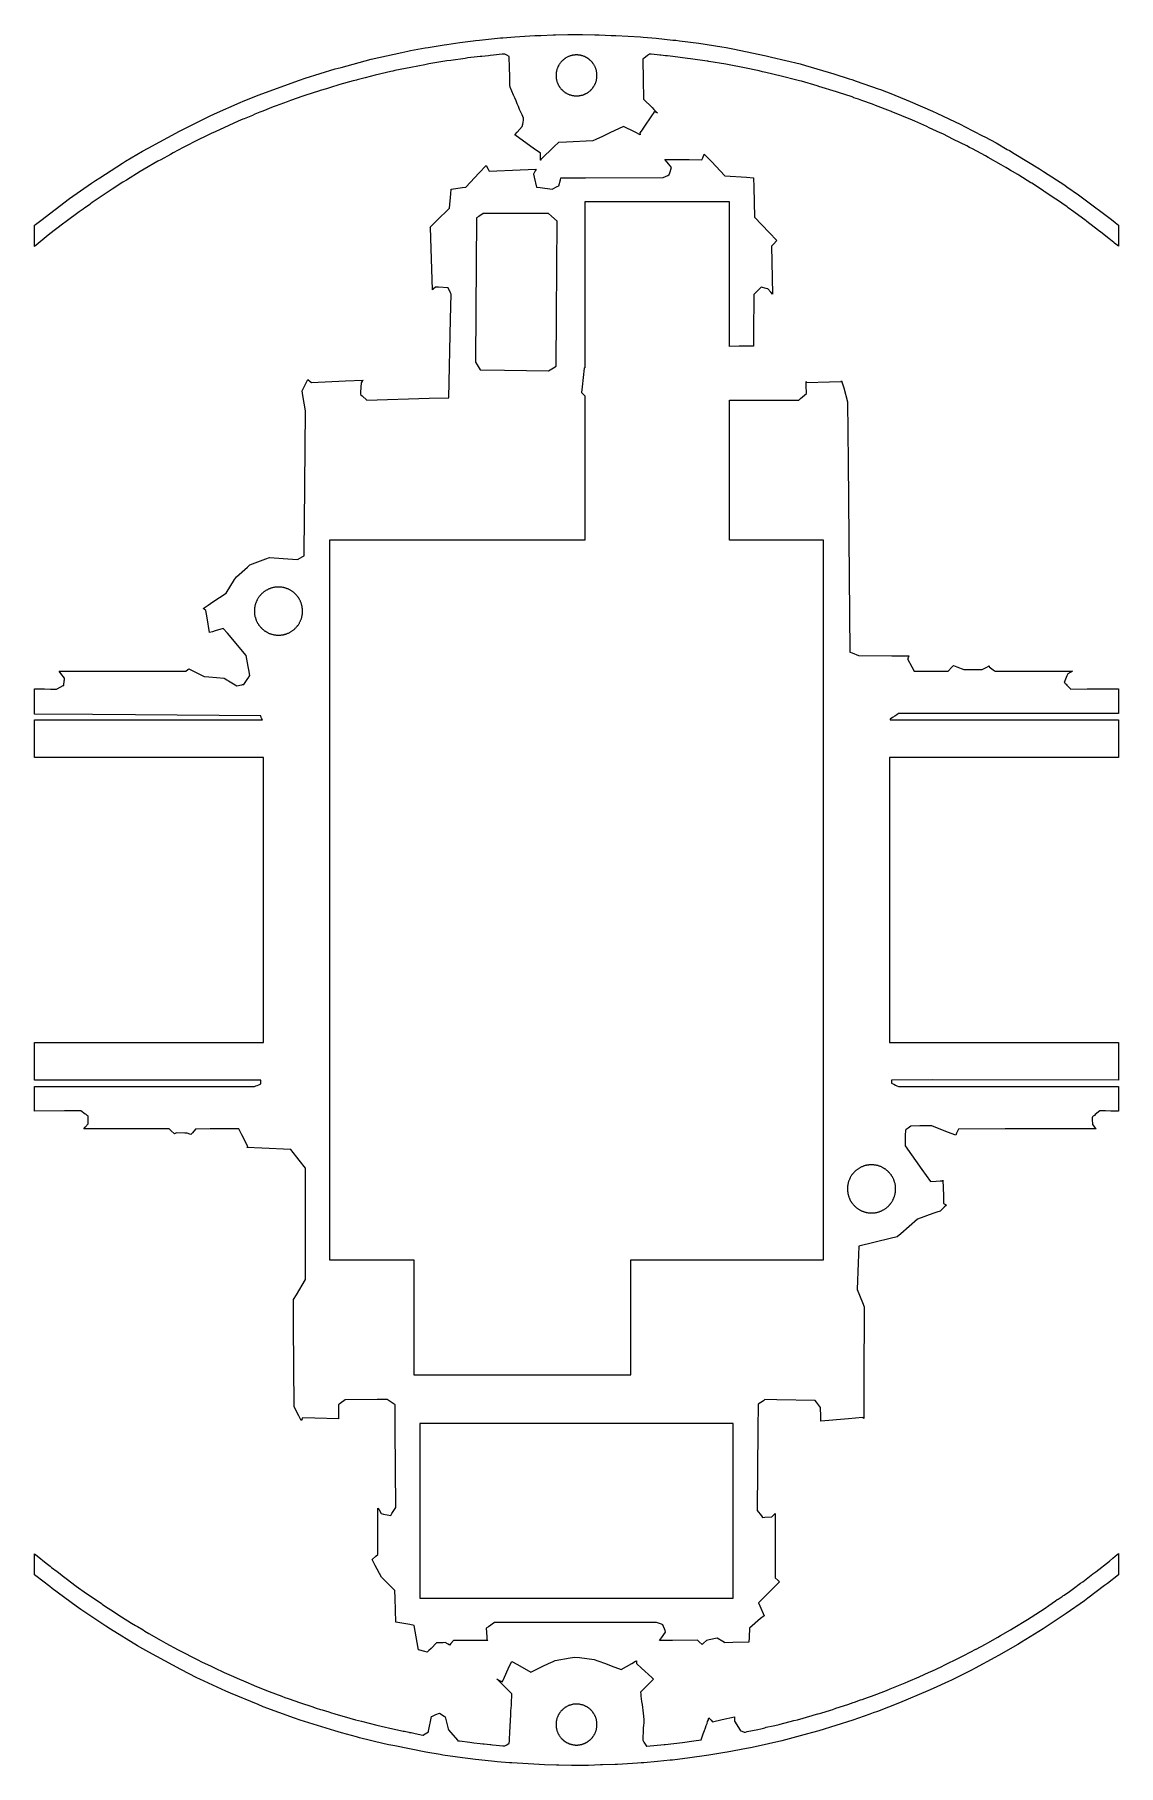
# Model space of a CAD drawing. Header units: millimetres. Extents: x -45 to 45, y -72 to 72.
import ezdxf

# ---------------------------------------------------------------- set-up
doc = ezdxf.new("R2010")
doc.units = ezdxf.units.MM
doc.layers.add('lower', color=7, linetype='Continuous')

msp = doc.modelspace()

# ---------------------------------------------------------------- linework, layer by layer
at = {"layer": 'lower'}
for points in [[(-44.94, 56.12), (-44.49, 56.46), (-42.11, 58.27), (-40.28, 59.54), (-39.94, 59.78), (-39.59, 60), (-37.71, 61.21), (-37.45, 61.37), (-36.05, 62.2), (-35.57, 62.47), (-32.98, 63.88), (-30.87, 64.92), (-30.47, 65.12), (-30.06, 65.3), (-27.92, 66.25), (-27.67, 66.35), (-26.36, 66.88), (-25.83, 67.08), (-22.99, 68.12), (-22.52, 68.26), (-20.03, 69.05), (-19.55, 69.17), (-17.04, 69.84), (-14.5, 70.41), (-14.02, 70.51), (-13.79, 70.56), (-12.57, 70.79), (-12.31, 70.83), (-10.98, 71.05), (-10.78, 71.08), (-9.69, 71.24), (-8.59, 71.38), (-8.39, 71.4), (-8.06, 71.44), (-6.3, 71.62), (-6.12, 71.63), (-5.12, 71.71), (-3.46, 71.81), (-3.15, 71.82), (-2.96, 71.83), (-1.93, 71.87), (-1.74, 71.87), (-0.73, 71.89), (0.29, 71.89), (0.49, 71.89), (1.51, 71.88), (1.7, 71.87), (1.89, 71.87), (2.88, 71.83), (3.27, 71.81), (5.32, 71.7), (5.53, 71.68), (6.62, 71.59), (8, 71.44), (8.26, 71.42), (8.56, 71.38), (10.15, 71.17), (12.08, 70.87), (12.44, 70.81), (12.97, 70.7), (15.75, 70.14), (16.2, 70.03), (18.58, 69.45), (19.02, 69.32), (21.38, 68.64), (22.64, 68.23), (22.87, 68.16), (23.22, 68.03), (25.05, 67.39), (25.24, 67.32), (26.25, 66.93), (26.43, 66.86), (27.37, 66.48), (27.72, 66.33), (29.56, 65.54), (29.93, 65.36), (31.93, 64.41), (32.21, 64.27), (33.73, 63.49), (33.9, 63.39), (34.84, 62.89), (35.77, 62.36), (35.95, 62.26), (36.34, 62.02), (38.46, 60.74), (38.79, 60.52), (40.55, 59.37), (40.73, 59.24), (41.69, 58.57), (42.13, 58.24), (44.43, 56.52), (44.74, 56.27), (45, 56.06), (45, 54.31), (44.69, 54.56), (44.63, 54.61), (44.21, 54.94), (43.53, 55.49), (43.36, 55.63), (42.39, 56.37), (42.32, 56.43), (41.31, 57.16), (40.83, 57.51), (40.75, 57.57), (39.86, 58.18), (39.8, 58.23), (38.84, 58.87), (38.77, 58.92), (37.8, 59.54), (37.73, 59.59), (36.72, 60.22), (36.64, 60.26), (36.21, 60.52), (36.11, 60.57), (35.79, 60.76), (35.65, 60.85), (35.26, 61.08), (34.2, 61.68), (33.96, 61.81), (32.88, 62.39), (32.65, 62.52), (32.41, 62.64), (31.32, 63.19), (30.41, 63.64), (30.21, 63.73), (29.29, 64.16), (29.09, 64.25), (28.1, 64.69), (27.89, 64.78), (27.01, 65.14), (26.68, 65.28), (26.19, 65.48), (26.16, 65.5), (26.08, 65.53), (24.84, 66.01), (24.57, 66.11), (23.69, 66.42), (23.42, 66.52), (23.04, 66.65), (23, 66.67), (22.89, 66.71), (21.76, 67.09), (21.58, 67.15), (20.13, 67.59), (20.06, 67.62), (20.06, 67.62), (19.99, 67.64), (18.69, 68.01), (18.53, 68.05), (18.31, 68.11), (16.99, 68.45), (15.73, 68.75), (15.46, 68.81), (15.18, 68.87), (13.94, 69.14), (12.69, 69.38), (12.41, 69.43), (10.99, 69.67), (10.92, 69.68), (10.85, 69.69), (9.46, 69.89), (9.23, 69.92), (8, 70.07), (7.57, 70.12), (7.39, 70.13), (7, 70.17), (6.91, 70.19), (6.71, 70.21), (6.2, 70.26), (6.07, 70.27), (5.91, 70.15), (5.72, 70.02), (5.61, 69.94), (5.51, 69.87), (5.51, 69.61), (5.52, 69.35), (5.52, 69.09), (5.53, 68.85), (5.53, 68.61), (5.54, 68.37), (5.54, 68.14), (5.55, 67.91), (5.55, 67.69), (5.55, 67.47), (5.56, 67.25), (5.56, 67.04), (5.57, 66.82), (5.57, 66.68), (5.57, 66.54), (6.27, 65.83), (6.43, 65.67), (6.59, 65.51), (6.74, 65.36), (6.63, 65.41), (6.46, 65.48), (6.37, 65.35), (6.28, 65.22), (5.54, 64.13), (5.45, 63.99), (5.27, 63.72), (5.29, 63.61), (5.29, 63.56), (4.86, 63.78), (3.9, 64.27), (2.78, 63.74), (2.17, 63.44), (1.61, 63.18), (1.36, 63.06), (-0.82, 62.96), (-1.5, 62.92), (-1.85, 62.59), (-2.95, 61.52), (-2.97, 61.47), (-2.98, 61.45), (-2.98, 61.83), (-2.99, 62.03), (-3.6, 62.47), (-5.01, 63.48), (-5.13, 63.57), (-4.94, 63.78), (-4.5, 64.25), (-4.46, 64.46), (-4.44, 64.6), (-4.41, 64.81), (-4.39, 64.95), (-4.45, 65.08), (-4.51, 65.22), (-4.61, 65.45), (-4.72, 65.68), (-4.82, 65.91), (-4.92, 66.15), (-5.02, 66.39), (-5.13, 66.63), (-5.24, 66.87), (-5.52, 67.52), (-5.53, 67.71), (-5.53, 67.9), (-5.54, 68.09), (-5.54, 68.29), (-5.55, 68.48), (-5.55, 68.68), (-5.56, 68.88), (-5.56, 69.08), (-5.57, 69.29), (-5.57, 69.5), (-5.58, 69.72), (-5.58, 69.94), (-5.58, 70.06), (-5.79, 70.18), (-5.96, 70.28), (-6.04, 70.27), (-6.18, 70.26), (-6.88, 70.19), (-7.17, 70.15), (-7.31, 70.13), (-7.85, 70.08), (-7.9, 70.08), (-8, 70.07), (-8.24, 70.05), (-9.03, 69.95), (-9.25, 69.92), (-10.44, 69.75), (-10.77, 69.7), (-11.94, 69.51), (-12.26, 69.45), (-12.59, 69.39), (-13.75, 69.17), (-15.08, 68.9), (-15.24, 68.86), (-15.41, 68.83), (-16.72, 68.52), (-17.56, 68.3), (-18.22, 68.13), (-18.26, 68.12), (-18.56, 68.04), (-19.65, 67.74), (-20.5, 67.48), (-20.77, 67.39), (-21.28, 67.24), (-21.34, 67.22), (-21.52, 67.17), (-21.79, 67.08), (-22.73, 66.77), (-23.76, 66.41), (-24.04, 66.3), (-24.93, 65.97), (-25.18, 65.88), (-26.05, 65.54), (-26.29, 65.45), (-26.71, 65.27), (-26.92, 65.17), (-27.6, 64.89), (-27.7, 64.86), (-27.89, 64.78), (-28.11, 64.69), (-28.87, 64.35), (-30.02, 63.82), (-30.34, 63.67), (-30.61, 63.54), (-31.59, 63.06), (-32.43, 62.63), (-32.67, 62.51), (-33.49, 62.07), (-33.72, 61.94), (-34.53, 61.49), (-34.76, 61.37), (-35.91, 60.7), (-36.23, 60.51), (-37.36, 59.81), (-37.68, 59.62), (-38.57, 59.04), (-38.82, 58.88), (-39.65, 58.33), (-39.88, 58.17), (-40.22, 57.93), (-40.35, 57.83), (-40.41, 57.78), (-40.77, 57.53), (-40.84, 57.49), (-40.98, 57.4), (-41.31, 57.16), (-42.38, 56.37), (-42.68, 56.15), (-43.73, 55.33), (-44.03, 55.1), (-44.7, 54.55), (-44.86, 54.41), (-45, 54.3), (-45, 56.07), (-44.94, 56.12)], [(0.14, 70.19), (0.1, 70.2), (0.08, 70.2), (0.03, 70.2), (0.01, 70.2), (-0.03, 70.2), (-0.06, 70.2), (-0.08, 70.2), (-0.11, 70.2), (-0.15, 70.19), (-0.17, 70.19), (-0.22, 70.19), (-0.27, 70.18), (-0.29, 70.18), (-0.33, 70.17), (-0.35, 70.16), (-0.4, 70.15), (-0.42, 70.15), (-0.46, 70.14), (-0.51, 70.12), (-0.53, 70.12), (-0.57, 70.1), (-0.59, 70.09), (-0.64, 70.08), (-0.66, 70.07), (-0.71, 70.05), (-0.73, 70.04), (-0.77, 70.01), (-0.82, 69.99), (-0.84, 69.98), (-0.88, 69.95), (-0.9, 69.94), (-0.95, 69.91), (-0.96, 69.9), (-1.01, 69.87), (-1.02, 69.86), (-1.06, 69.83), (-1.1, 69.8), (-1.12, 69.78), (-1.15, 69.75), (-1.17, 69.74), (-1.21, 69.69), (-1.23, 69.68), (-1.27, 69.63), (-1.29, 69.61), (-1.33, 69.56), (-1.34, 69.55), (-1.38, 69.5), (-1.39, 69.48), (-1.42, 69.43), (-1.44, 69.41), (-1.47, 69.36), (-1.48, 69.34), (-1.51, 69.28), (-1.52, 69.26), (-1.55, 69.21), (-1.56, 69.19), (-1.58, 69.13), (-1.59, 69.11), (-1.61, 69.05), (-1.62, 69.03), (-1.63, 68.97), (-1.64, 68.95), (-1.65, 68.89), (-1.66, 68.87), (-1.67, 68.81), (-1.68, 68.78), (-1.69, 68.72), (-1.69, 68.7), (-1.69, 68.64), (-1.7, 68.62), (-1.7, 68.55), (-1.7, 68.53), (-1.7, 68.47), (-1.7, 68.45), (-1.7, 68.39), (-1.69, 68.36), (-1.69, 68.3), (-1.69, 68.28), (-1.68, 68.22), (-1.67, 68.2), (-1.66, 68.14), (-1.66, 68.11), (-1.64, 68.05), (-1.63, 68.03), (-1.62, 67.97), (-1.61, 67.95), (-1.59, 67.89), (-1.58, 67.87), (-1.56, 67.82), (-1.55, 67.79), (-1.52, 67.74), (-1.51, 67.72), (-1.48, 67.67), (-1.47, 67.65), (-1.44, 67.59), (-1.43, 67.57), (-1.39, 67.52), (-1.38, 67.5), (-1.34, 67.45), (-1.33, 67.44), (-1.29, 67.39), (-1.27, 67.37), (-1.23, 67.33), (-1.21, 67.31), (-1.17, 67.27), (-1.15, 67.25), (-1.11, 67.21), (-1.09, 67.2), (-1.04, 67.16), (-1.02, 67.14), (-0.98, 67.11), (-0.96, 67.09), (-0.91, 67.06), (-0.89, 67.05), (-0.83, 67.02), (-0.81, 67.01), (-0.76, 66.98), (-0.74, 66.97), (-0.68, 66.94), (-0.66, 66.93), (-0.6, 66.91), (-0.58, 66.9), (-0.52, 66.88), (-0.5, 66.88), (-0.44, 66.86), (-0.42, 66.85), (-0.36, 66.84), (-0.34, 66.83), (-0.28, 66.82), (-0.26, 66.82), (-0.2, 66.81), (-0.17, 66.81), (-0.11, 66.8), (-0.09, 66.8), (-0.03, 66.8), (0, 66.8), (0.06, 66.8), (0.08, 66.8), (0.14, 66.81), (0.16, 66.81), (0.23, 66.81), (0.25, 66.82), (0.31, 66.83), (0.33, 66.83), (0.39, 66.85), (0.41, 66.85), (0.47, 66.87), (0.49, 66.87), (0.55, 66.89), (0.57, 66.9), (0.63, 66.92), (0.65, 66.93), (0.71, 66.95), (0.73, 66.96), (0.78, 66.99), (0.8, 67), (0.86, 67.03), (0.88, 67.04), (0.93, 67.08), (0.95, 67.09), (1, 67.12), (1.02, 67.14), (1.07, 67.18), (1.08, 67.19), (1.13, 67.23), (1.15, 67.25), (1.19, 67.29), (1.21, 67.3), (1.25, 67.35), (1.27, 67.37), (1.31, 67.41), (1.32, 67.43), (1.36, 67.48), (1.37, 67.5), (1.41, 67.55), (1.42, 67.57), (1.45, 67.62), (1.46, 67.64), (1.5, 67.69), (1.51, 67.71), (1.53, 67.77), (1.54, 67.79), (1.57, 67.84), (1.58, 67.86), (1.6, 67.92), (1.61, 67.94), (1.63, 68), (1.63, 68.02), (1.65, 68.08), (1.65, 68.11), (1.67, 68.17), (1.67, 68.19), (1.68, 68.25), (1.68, 68.27), (1.69, 68.33), (1.69, 68.35), (1.7, 68.42), (1.7, 68.44), (1.7, 68.5), (1.7, 68.56), (1.7, 68.58), (1.69, 68.64), (1.69, 68.66), (1.68, 68.72), (1.68, 68.75), (1.67, 68.8), (1.67, 68.83), (1.66, 68.89), (1.65, 68.91), (1.63, 68.97), (1.63, 68.99), (1.61, 69.04), (1.6, 69.07), (1.58, 69.12), (1.57, 69.14), (1.55, 69.2), (1.54, 69.22), (1.51, 69.27), (1.5, 69.29), (1.48, 69.34), (1.46, 69.36), (1.43, 69.41), (1.42, 69.43), (1.39, 69.48), (1.37, 69.5), (1.34, 69.55), (1.32, 69.57), (1.29, 69.61), (1.27, 69.63), (1.25, 69.65), (1.23, 69.68), (1.21, 69.69), (1.17, 69.73), (1.16, 69.75), (1.12, 69.78), (1.1, 69.79), (1.06, 69.83), (1.04, 69.85), (1.02, 69.86), (0.99, 69.88), (0.96, 69.9), (0.94, 69.92), (0.91, 69.94), (0.89, 69.95), (0.86, 69.97), (0.83, 69.99), (0.81, 70), (0.77, 70.01), (0.74, 70.03), (0.72, 70.04), (0.68, 70.06), (0.66, 70.06), (0.63, 70.08), (0.59, 70.09), (0.57, 70.1), (0.53, 70.12), (0.49, 70.13), (0.47, 70.13), (0.43, 70.14), (0.41, 70.15), (0.37, 70.16), (0.33, 70.17), (0.31, 70.17), (0.27, 70.18), (0.25, 70.18), (0.2, 70.19), (0.16, 70.19), (0.14, 70.19)], [(40.67, 15.5), (36.47, 15.49), (31.61, 15.49), (26.73, 15.49), (26.59, 15.39), (26.43, 15.28), (26.25, 15.15), (26.05, 15.01), (26.05, 15), (26.05, 14.96), (30.82, 14.97), (45, 14.96), (45, 11.84), (36.62, 11.84), (26, 11.84), (26, 11.32), (26, 11.31), (26, 11.3), (26, 11.29), (26, 10.29), (26, 10.26), (26, 10.24), (26, 9.46), (26, 9.42), (26, 9.39), (26, 9.36), (26, 8.72), (26, 8.69), (26, 8.65), (26, 8.61), (26, 8.08), (26, 8.04), (26, 7.99), (26, 7.55), (26, 7.5), (26, 7.46), (26, 7.41), (26, 7.02), (26, 6.98), (26, 6.93), (26, 6.58), (26, 6.54), (26, 6.49), (26, 6.44), (26, 6.12), (26, 6.08), (26, 6.03), (26, 5.98), (26, 5.94), (26, 5.89), (26, 5.85), (26, 5.81), (26, 5.77), (26, 5.73), (26, 5.7), (26, 5.67), (26, 5.64), (26, 5.61), (26, 5.58), (26, -0.49), (26, -5.96), (26, -5.99), (26, -6.02), (26, -6.05), (26, -6.09), (26, -6.12), (26, -6.16), (26, -6.21), (26, -6.25), (26, -6.3), (26, -6.35), (26, -6.4), (26, -6.45), (26, -6.5), (26, -6.56), (26, -6.78), (26, -6.83), (26, -6.89), (26, -7.12), (26, -7.18), (26, -7.23), (26, -7.29), (26, -7.56), (26, -7.61), (26, -7.66), (26, -7.72), (26, -8.04), (26, -8.09), (26, -8.14), (26, -8.19), (26, -8.58), (26, -8.63), (26, -8.68), (26, -8.73), (26, -8.78), (26, -9.27), (26, -9.32), (26, -9.36), (26, -9.41), (26, -10.06), (26, -10.09), (26, -10.13), (26, -10.16), (26, -11.05), (26, -11.07), (26, -11.09), (26, -11.11), (26, -11.12), (26, -11.84), (37.13, -11.84), (45, -11.84), (45, -14.96), (29.6, -14.95), (26.16, -14.96), (26.16, -15.22), (26.21, -15.25), (26.36, -15.31), (26.49, -15.38), (26.61, -15.43), (26.73, -15.49), (36.47, -15.49), (40.67, -15.5), (45, -15.5), (45, -17.54), (44.37, -17.53), (43.92, -17.52), (43.46, -17.51), (43.07, -17.83), (43.01, -17.89), (42.95, -17.93), (42.91, -17.97), (42.88, -18), (42.86, -18.01), (42.84, -18.03), (42.84, -18.03), (42.83, -18.03), (42.82, -18.05), (42.83, -18.2), (42.85, -18.66), (43.05, -18.89), (43.16, -19), (35.59, -19.02), (31.71, -19.03), (31.56, -19.37), (31.49, -19.55), (30.82, -19.28), (29.52, -18.75), (28.51, -18.76), (27.77, -18.78), (27.53, -18.96), (27.37, -19.08), (27.31, -19.13), (27.3, -19.56), (27.29, -20.41), (28.68, -22.38), (29.39, -23.39), (29.88, -23.35), (30.21, -23.33), (30.37, -23.32), (30.41, -23.29), (30.43, -23.28), (30.47, -24.55), (30.49, -25.21), (30.64, -25.31), (30.72, -25.36), (30.54, -25.52), (30.19, -25.84), (29.93, -25.93), (29.59, -26.05), (28.32, -26.51), (26.93, -27.72), (26.62, -27.98), (26.06, -28.12), (23.45, -28.75), (23.42, -29.49), (23.39, -30.14), (23.3, -32.37), (23.75, -33.45), (23.89, -33.8), (23.86, -39.93), (23.85, -43.08), (23.78, -43.03), (23.75, -43), (22.58, -43.1), (20.29, -43.29), (20.28, -42.91), (20.26, -42.17), (19.92, -41.73), (19.81, -41.59), (16.65, -41.53), (15.65, -41.51), (15.52, -41.6), (15.09, -41.89), (15.07, -44), (15.01, -50.71), (15.35, -51.16), (15.45, -51.3), (15.64, -51.28), (16.23, -51.23), (16.41, -51.05), (16.5, -50.96), (16.5, -54.49), (16.5, -56.31), (16.74, -56.52), (16.86, -56.63), (16.27, -57.22), (15.12, -58.38), (15.23, -58.64), (15.58, -59.46), (15.29, -59.7), (14.37, -60.48), (14.34, -61.25), (14.32, -61.65), (12.99, -61.69), (12.3, -61.71), (12.3, -61.7), (12.29, -61.67), (12.15, -61.59), (11.69, -61.33), (11.01, -61.47), (10.8, -61.52), (10.56, -61.73), (10.43, -61.84), (10.18, -61.62), (10.05, -61.5), (7.96, -61.51), (6.9, -61.52), (7.07, -61.29), (7.4, -60.83), (7.35, -60.69), (7.17, -60.22), (7.05, -60.17), (6.65, -60.01), (3.43, -60.01), (-6.8, -60.01), (-7.32, -60.37), (-7.49, -60.49), (-7.45, -61.2), (-7.44, -61.43), (-7.39, -61.48), (-7.36, -61.51), (-9.25, -61.52), (-10.22, -61.53), (-10.44, -61.77), (-10.56, -61.9), (-10.67, -61.83), (-10.9, -61.69), (-11.07, -61.7), (-11.63, -61.72), (-12.08, -62.17), (-12.26, -62.36), (-12.4, -62.5), (-12.6, -62.44), (-13.13, -62.29), (-13.15, -62.16), (-13.24, -61.68), (-13.49, -60.27), (-13.85, -60.2), (-15, -60), (-15.07, -58), (-15.1, -57.37), (-15.36, -57.1), (-16.2, -56.25), (-16.72, -55.29), (-16.98, -54.79), (-16.66, -54.5), (-16.5, -54.36), (-16.5, -51.82), (-16.5, -50.51), (-16.4, -50.67), (-16.21, -50.97), (-16.02, -51.01), (-15.43, -51.12), (-15.33, -50.97), (-15.01, -50.47), (-15.06, -43.98), (-15.07, -41.93), (-15.57, -41.61), (-15.73, -41.51), (-16.56, -41.51), (-19.2, -41.52), (-19.63, -41.83), (-19.76, -41.93), (-19.77, -42.7), (-19.77, -43.1), (-21.74, -43.05), (-22.75, -43.03), (-22.79, -43.1), (-22.87, -43.24), (-23.07, -42.86), (-23.45, -42.1), (-23.49, -35.33), (-23.5, -33.2), (-23.26, -32.8), (-22.51, -31.52), (-22.51, -28.62), (-22.51, -28.2), (-22.51, -25.46), (-22.51, -25.22), (-22.51, -22.29), (-23.02, -21.62), (-23.71, -20.72), (-26.13, -20.62), (-27.37, -20.57), (-27.32, -20.51), (-27.29, -20.48), (-27.79, -19.5), (-28.04, -19), (-30.42, -19.02), (-31.64, -19.03), (-31.89, -19.33), (-32.02, -19.49), (-32.12, -19.45), (-32.32, -19.37), (-32.53, -19.36), (-33.21, -19.34), (-33.33, -19.41), (-33.39, -19.44), (-33.68, -19.15), (-33.83, -19), (-36.23, -19), (-40.9, -19), (-40.79, -18.87), (-40.56, -18.6), (-40.55, -18.43), (-40.55, -18.4), (-40.55, -17.96), (-40.57, -17.94), (-40.59, -17.93), (-40.63, -17.9), (-40.67, -17.87), (-40.72, -17.83), (-40.79, -17.78), (-41.15, -17.51), (-41.84, -17.52), (-42.51, -17.52), (-45, -17.55), (-45, -15.5), (-40.67, -15.5), (-36.47, -15.49), (-31.61, -15.49), (-26.73, -15.49), (-26.62, -15.45), (-26.51, -15.4), (-26.39, -15.35), (-26.26, -15.3), (-26.21, -15.28), (-26.21, -14.96), (-27.91, -14.96), (-45, -14.96), (-45, -11.84), (-37.13, -11.84), (-26, -11.84), (-26, -11.13), (-26, -11.12), (-26, -11.1), (-26, -11.09), (-26, -10.16), (-26, -10.13), (-26, -10.11), (-26, -10.08), (-26, -9.33), (-26, -9.3), (-26, -9.27), (-26, -8.66), (-26, -8.62), (-26, -8.58), (-26, -8.54), (-26, -8.04), (-26, -8), (-26, -7.95), (-26, -7.52), (-26, -7.48), (-26, -7.43), (-26, -7.39), (-26, -7.01), (-26, -6.96), (-26, -6.91), (-26, -6.58), (-26, -6.53), (-26, -6.48), (-26, -6.43), (-26, -6.12), (-26, -6.08), (-26, -6.03), (-26, -5.98), (-26, -5.94), (-26, -5.89), (-26, -5.85), (-26, -5.81), (-26, -5.77), (-26, -5.73), (-26, -5.7), (-26, -5.67), (-26, -5.64), (-26, -5.61), (-26, -5.58), (-26, 0.49), (-26, 5.96), (-26, 5.99), (-26, 6.02), (-26, 6.05), (-26, 6.09), (-26, 6.12), (-26, 6.16), (-26, 6.21), (-26, 6.25), (-26, 6.3), (-26, 6.35), (-26, 6.4), (-26, 6.45), (-26, 6.5), (-26, 6.56), (-26, 6.78), (-26, 6.84), (-26, 6.89), (-26, 7.14), (-26, 7.19), (-26, 7.24), (-26, 7.3), (-26, 7.58), (-26, 7.63), (-26, 7.68), (-26, 7.74), (-26, 7.79), (-26, 8.12), (-26, 8.17), (-26, 8.23), (-26, 8.28), (-26, 8.68), (-26, 8.73), (-26, 8.78), (-26, 8.83), (-26, 9.35), (-26, 9.4), (-26, 9.44), (-26, 9.48), (-26, 9.52), (-26, 10.21), (-26, 10.25), (-26, 10.28), (-26, 10.31), (-26, 11.27), (-26, 11.28), (-26, 11.3), (-26, 11.31), (-26, 11.84), (-39.78, 11.84), (-45, 11.84), (-45, 14.96), (-27.6, 14.96), (-26.09, 14.97), (-26.12, 15.04), (-26.18, 15.17), (-26.22, 15.29), (-36.62, 15.38), (-40.19, 15.41), (-45, 15.45), (-45, 17.55), (-44.17, 17.53), (-43.69, 17.52), (-43.18, 17.51), (-42.82, 17.7), (-42.78, 17.73), (-42.74, 17.75), (-42.68, 17.78), (-42.63, 17.81), (-42.58, 17.83), (-42.54, 18.23), (-42.53, 18.27), (-42.53, 18.3), (-42.53, 18.31), (-42.51, 18.43), (-42.81, 18.81), (-42.97, 19), (-36.02, 19), (-32.45, 19), (-32.28, 19.14), (-32.19, 19.21), (-31.76, 18.99), (-30.91, 18.57), (-30.52, 18.54), (-29.27, 18.43), (-29.05, 18.3), (-29.03, 18.28), (-28.99, 18.26), (-28.95, 18.24), (-28.9, 18.21), (-28.22, 17.78), (-27.83, 17.87), (-27.79, 17.88), (-27.74, 17.89), (-27.7, 17.9), (-27.66, 17.9), (-27.62, 17.91), (-27.29, 18.41), (-27.28, 18.43), (-27.14, 18.64), (-27.22, 19.11), (-27.27, 19.41), (-27.43, 20.3), (-28.99, 22.16), (-29.33, 22.56), (-30, 22.36), (-30.24, 22.29), (-30.49, 22.22), (-30.68, 23.43), (-30.78, 24.05), (-30.92, 24.16), (-31, 24.22), (-30.6, 24.49), (-30.19, 24.77), (-29.1, 25.5), (-28.39, 26.62), (-28.23, 26.86), (-27.33, 27.66), (-27.13, 27.83), (-25.8, 28.34), (-25.5, 28.45), (-23.58, 28.31), (-23.16, 28.28), (-22.72, 28.54), (-22.62, 28.6), (-22.62, 29.22), (-22.6, 31.37), (-22.51, 40.63), (-22.73, 41.9), (-22.79, 42.3), (-22.47, 42.91), (-22.31, 43.23), (-22.11, 43.08), (-22, 43), (-19.18, 43.13), (-17.73, 43.19), (-17.79, 43.11), (-17.89, 42.95), (-17.93, 42.22), (-17.94, 41.99), (-17.81, 41.88), (-17.4, 41.52), (-12.23, 41.68), (-10.61, 41.72), (-10.46, 48.26), (-10.41, 50.32), (-10.47, 50.45), (-10.65, 50.86), (-11.46, 50.91), (-11.72, 50.92), (-11.88, 50.76), (-11.97, 50.68), (-12.07, 54.11), (-12.12, 55.87), (-12.15, 55.87), (-12.17, 55.87), (-11.62, 56.41), (-10.54, 57.47), (-10.43, 58.67), (-10.4, 59.05), (-9.47, 59.19), (-9.18, 59.23), (-8.08, 60.41), (-7.51, 61.02), (-7.34, 60.71), (-7.25, 60.55), (-4.68, 60.66), (-3.36, 60.71), (-3.43, 60.57), (-3.57, 60.31), (-3.51, 60.05), (-3.33, 59.21), (-3.01, 59.18), (-2.02, 59.06), (-1.6, 59.26), (-1.46, 59.33), (-1.34, 59.84), (-1.3, 60), (0.74, 60), (7.21, 60.01), (7.58, 60.2), (7.69, 60.26), (7.74, 60.41), (7.89, 60.86), (7.52, 61.29), (7.33, 61.51), (9.37, 61.51), (10.41, 61.5), (10.48, 61.66), (10.61, 61.97), (11.2, 61.36), (12.33, 60.17), (14.13, 60.04), (14.7, 60), (14.72, 59.21), (14.77, 56.72), (16, 55.44), (16.63, 54.78), (16.35, 54.47), (16.2, 54.31), (16.25, 51.69), (16.27, 50.34), (16.14, 50.49), (15.88, 50.77), (15.75, 50.81), (15.34, 50.91), (15.19, 50.77), (14.72, 50.3), (14.7, 47.03), (14.7, 46), (13.52, 46), (12.7, 45.99), (12.7, 47.18), (12.7, 52.09), (12.7, 58), (3.57, 58), (0.7, 58), (0.7, 52.09), (0.7, 46.45), (0.7, 44.22), (0.67, 44.2), (0.63, 44.17), (0.47, 42.64), (0.41, 42.15), (0.58, 42), (0.7, 41.89), (0.7, 40.48), (0.7, 35.57), (0.7, 29.9), (-7.97, 29.9), (-20.5, 29.9), (-20.5, 29.75), (-20.5, 19.63), (-20.5, 19.33), (-20.5, 19), (-20.5, 18.66), (-20.5, 18.3), (-20.5, 17.92), (-20.5, 17.52), (-20.5, 17.1), (-20.5, 16.66), (-20.5, 16.2), (-20.5, 15.73), (-20.5, 15.24), (-20.5, 14.74), (-20.5, 14.23), (-20.5, 13.71), (-20.5, 13.19), (-20.5, 12.66), (-20.5, 12.14), (-20.5, 11.62), (-20.5, 11.12), (-20.5, 10.63), (-20.5, 10.17), (-20.5, 9.74), (-20.5, 9.35), (-20.5, 9), (-20.5, 8.69), (-20.5, 8.44), (-20.5, 8.23), (-20.5, 4.76), (-20.5, 4.62), (-20.5, 4.39), (-20.5, 4.09), (-20.5, 3.72), (-20.5, -11.87), (-20.5, -11.98), (-20.5, -12.11), (-20.5, -12.26), (-20.5, -12.44), (-20.5, -12.65), (-20.5, -12.87), (-20.5, -13.1), (-20.5, -13.36), (-20.5, -13.62), (-20.5, -13.9), (-20.5, -14.18), (-20.5, -14.46), (-20.5, -14.75), (-20.5, -15.04), (-20.5, -15.33), (-20.5, -15.62), (-20.5, -21.96), (-20.5, -24.59), (-20.5, -25.46), (-20.5, -26.19), (-20.5, -28.72), (-20.5, -29.75), (-20.5, -29.9), (-16.86, -29.9), (-13.5, -29.9), (-13.5, -34.48), (-13.5, -39.45), (-4.86, -39.45), (4.5, -39.45), (4.5, -34.48), (4.5, -29.9), (12.18, -29.9), (20.5, -29.9), (20.5, -29.78), (20.5, -28.09), (20.5, -24.72), (20.5, -16.22), (20.5, -15.75), (20.5, -15.26), (20.5, -14.76), (20.5, -14.25), (20.5, -13.72), (20.5, -13.2), (20.5, -12.67), (20.5, -12.14), (20.5, -11.63), (20.5, -11.12), (20.5, -10.64), (20.5, -10.18), (20.5, -9.75), (20.5, -9.35), (20.5, -9), (20.5, -8.7), (20.5, -8.44), (20.5, -8.24), (20.5, -8.09), (20.5, -4.36), (20.5, -4.12), (20.5, -3.8), (20.5, -3.4), (20.5, 13.16), (20.5, 13.27), (20.5, 13.41), (20.5, 13.58), (20.5, 13.77), (20.5, 13.99), (20.5, 14.24), (20.5, 14.51), (20.5, 14.8), (20.5, 15.1), (20.5, 15.41), (20.5, 15.74), (20.5, 16.07), (20.5, 16.41), (20.5, 16.75), (20.5, 17.09), (20.5, 17.42), (20.5, 17.76), (20.5, 18.08), (20.5, 18.4), (20.5, 18.72), (20.5, 19.02), (20.5, 19.31), (20.5, 19.59), (20.5, 19.87), (20.5, 20.13), (20.5, 20.37), (20.5, 20.61), (20.5, 29.75), (20.5, 29.9), (17.31, 29.9), (12.7, 29.9), (12.7, 35.57), (12.7, 40.32), (12.7, 41.51), (15.06, 41.51), (18.46, 41.51), (18.61, 41.65), (19.1, 42.09), (19.08, 42.73), (19.08, 43.07), (19.1, 43.02), (19.11, 43), (21.02, 43.05), (22, 43.07), (22.01, 43.11), (22.02, 43.13), (22.19, 42.54), (22.51, 41.38), (22.56, 36.41), (22.71, 20.6), (22.88, 20.53), (23.43, 20.3), (26.2, 20.29), (27.61, 20.29), (27.53, 20.13), (27.49, 20.04), (27.85, 19.36), (28.04, 19), (29.91, 19.01), (30.87, 19.01), (31.16, 19.33), (31.3, 19.49), (31.59, 19.37), (32.16, 19.15), (32.53, 19.15), (33.69, 19.15), (34.08, 19.34), (34.28, 19.44), (34.27, 19.4), (34.27, 19.38), (34.6, 19.13), (34.77, 19), (36.94, 19), (41.18, 19), (41.05, 18.93), (40.8, 18.79), (40.72, 18.62), (40.5, 18.08), (40.52, 18.06), (40.52, 18.05), (40.53, 18.05), (40.55, 18.03), (40.57, 18), (40.61, 17.97), (40.66, 17.92), (40.72, 17.86), (41.06, 17.52), (42.42, 17.53), (45, 17.53), (45, 15.5), (40.67, 15.5)], [(-1.69, 44.34), (-1.66, 48.65), (-1.61, 56.4), (-2.07, 56.81), (-2.32, 57.04), (-5.81, 57.04), (-7.75, 57.04), (-8.11, 56.79), (-8.31, 56.66), (-8.36, 48.97), (-8.39, 44.68), (-8.25, 44.45), (-8.01, 44.04), (-5.97, 44.01), (-2.32, 43.96), (-1.91, 44.21), (-1.69, 44.34)], [(-25.2, 22.05), (-25.14, 22.04), (-25.1, 22.03), (-25.04, 22.02), (-25, 22.02), (-24.94, 22.01), (-24.9, 22.01), (-24.84, 22), (-24.8, 22), (-24.74, 22), (-24.7, 22), (-24.64, 22), (-24.6, 22.01), (-24.54, 22.01), (-24.5, 22.02), (-24.44, 22.02), (-24.4, 22.03), (-24.34, 22.04), (-24.3, 22.05), (-24.25, 22.06), (-24.21, 22.07), (-24.15, 22.09), (-24.11, 22.1), (-24.06, 22.12), (-24.02, 22.14), (-23.96, 22.16), (-23.93, 22.18), (-23.87, 22.2), (-23.84, 22.22), (-23.79, 22.25), (-23.75, 22.27), (-23.7, 22.3), (-23.66, 22.32), (-23.62, 22.35), (-23.58, 22.38), (-23.53, 22.41), (-23.5, 22.44), (-23.46, 22.47), (-23.43, 22.5), (-23.38, 22.54), (-23.35, 22.57), (-23.31, 22.61), (-23.28, 22.64), (-23.24, 22.68), (-23.22, 22.71), (-23.18, 22.76), (-23.16, 22.79), (-23.12, 22.84), (-23.1, 22.87), (-23.07, 22.92), (-23.04, 22.96), (-23.01, 23.01), (-22.99, 23.04), (-22.97, 23.1), (-22.95, 23.13), (-22.92, 23.19), (-22.91, 23.22), (-22.89, 23.28), (-22.87, 23.32), (-22.85, 23.37), (-22.84, 23.41), (-22.82, 23.47), (-22.81, 23.51), (-22.8, 23.56), (-22.79, 23.6), (-22.78, 23.66), (-22.77, 23.7), (-22.76, 23.76), (-22.76, 23.8), (-22.76, 23.86), (-22.75, 23.9), (-22.75, 23.96), (-22.75, 24), (-22.75, 24.06), (-22.75, 24.1), (-22.76, 24.16), (-22.76, 24.2), (-22.77, 24.26), (-22.77, 24.3), (-22.78, 24.36), (-22.79, 24.4), (-22.8, 24.45), (-22.81, 24.49), (-22.83, 24.55), (-22.84, 24.59), (-22.86, 24.65), (-22.87, 24.68), (-22.89, 24.74), (-22.91, 24.78), (-22.93, 24.83), (-22.95, 24.87), (-22.98, 24.92), (-22.99, 24.96), (-23.02, 25.01), (-23.04, 25.04), (-23.08, 25.09), (-23.1, 25.13), (-23.13, 25.18), (-23.16, 25.21), (-23.19, 25.25), (-23.22, 25.29), (-23.26, 25.33), (-23.28, 25.36), (-23.33, 25.4), (-23.35, 25.43), (-23.4, 25.47), (-23.43, 25.5), (-23.47, 25.54), (-23.5, 25.56), (-23.55, 25.6), (-23.58, 25.62), (-23.63, 25.66), (-23.66, 25.68), (-23.72, 25.71), (-23.75, 25.73), (-23.8, 25.76), (-23.84, 25.78), (-23.89, 25.81), (-23.93, 25.82), (-23.98, 25.85), (-24.02, 25.86), (-24.08, 25.88), (-24.11, 25.9), (-24.17, 25.91), (-24.21, 25.93), (-24.27, 25.94), (-24.3, 25.95), (-24.36, 25.96), (-24.4, 25.97), (-24.46, 25.98), (-24.5, 25.98), (-24.56, 25.99), (-24.6, 25.99), (-24.66, 26), (-24.7, 26), (-24.76, 26), (-24.8, 26), (-24.86, 26), (-24.9, 25.99), (-24.96, 25.99), (-25, 25.98), (-25.06, 25.98), (-25.1, 25.97), (-25.16, 25.96), (-25.2, 25.95), (-25.25, 25.94), (-25.29, 25.93), (-25.35, 25.91), (-25.39, 25.9), (-25.44, 25.88), (-25.48, 25.86), (-25.54, 25.84), (-25.57, 25.82), (-25.63, 25.8), (-25.66, 25.78), (-25.71, 25.75), (-25.75, 25.73), (-25.8, 25.7), (-25.84, 25.68), (-25.88, 25.65), (-25.92, 25.62), (-25.97, 25.59), (-26, 25.56), (-26.04, 25.53), (-26.07, 25.5), (-26.12, 25.46), (-26.15, 25.43), (-26.19, 25.39), (-26.22, 25.36), (-26.26, 25.32), (-26.28, 25.29), (-26.32, 25.24), (-26.34, 25.21), (-26.38, 25.16), (-26.4, 25.13), (-26.43, 25.08), (-26.46, 25.04), (-26.49, 24.99), (-26.51, 24.96), (-26.53, 24.9), (-26.55, 24.87), (-26.58, 24.81), (-26.59, 24.78), (-26.61, 24.72), (-26.63, 24.68), (-26.65, 24.63), (-26.66, 24.59), (-26.68, 24.53), (-26.69, 24.49), (-26.7, 24.44), (-26.71, 24.4), (-26.72, 24.34), (-26.73, 24.3), (-26.74, 24.24), (-26.74, 24.2), (-26.74, 24.14), (-26.75, 24.1), (-26.75, 24.04), (-26.75, 24), (-26.75, 23.94), (-26.75, 23.9), (-26.74, 23.84), (-26.74, 23.8), (-26.73, 23.74), (-26.73, 23.7), (-26.72, 23.64), (-26.71, 23.6), (-26.7, 23.55), (-26.69, 23.51), (-26.67, 23.45), (-26.66, 23.41), (-26.64, 23.35), (-26.63, 23.32), (-26.61, 23.26), (-26.59, 23.22), (-26.57, 23.17), (-26.55, 23.13), (-26.52, 23.08), (-26.51, 23.04), (-26.48, 22.99), (-26.46, 22.96), (-26.42, 22.91), (-26.4, 22.87), (-26.37, 22.82), (-26.34, 22.79), (-26.31, 22.75), (-26.28, 22.71), (-26.24, 22.67), (-26.22, 22.64), (-26.17, 22.6), (-26.15, 22.57), (-26.1, 22.53), (-26.07, 22.5), (-26.03, 22.46), (-26, 22.44), (-25.95, 22.4), (-25.92, 22.38), (-25.87, 22.34), (-25.84, 22.32), (-25.78, 22.29), (-25.75, 22.27), (-25.7, 22.24), (-25.66, 22.22), (-25.61, 22.19), (-25.57, 22.18), (-25.52, 22.15), (-25.48, 22.14), (-25.42, 22.12), (-25.39, 22.1), (-25.33, 22.09), (-25.29, 22.07), (-25.23, 22.06), (-25.2, 22.05)], [(25.92, -22.6), (25.9, -22.57), (25.85, -22.53), (25.82, -22.5), (25.78, -22.46), (25.75, -22.44), (25.7, -22.4), (25.67, -22.38), (25.62, -22.34), (25.59, -22.32), (25.53, -22.29), (25.5, -22.27), (25.45, -22.24), (25.41, -22.22), (25.36, -22.19), (25.32, -22.18), (25.27, -22.15), (25.23, -22.14), (25.17, -22.12), (25.14, -22.1), (25.08, -22.09), (25.04, -22.07), (24.98, -22.06), (24.95, -22.05), (24.89, -22.04), (24.85, -22.03), (24.79, -22.02), (24.75, -22.02), (24.69, -22.01), (24.65, -22.01), (24.59, -22), (24.55, -22), (24.49, -22), (24.45, -22), (24.39, -22), (24.35, -22.01), (24.29, -22.01), (24.25, -22.02), (24.19, -22.02), (24.15, -22.03), (24.09, -22.04), (24.05, -22.05), (24, -22.06), (23.96, -22.07), (23.9, -22.09), (23.86, -22.1), (23.81, -22.12), (23.77, -22.14), (23.71, -22.16), (23.68, -22.18), (23.62, -22.2), (23.59, -22.22), (23.54, -22.25), (23.5, -22.27), (23.45, -22.3), (23.41, -22.32), (23.37, -22.35), (23.33, -22.38), (23.28, -22.41), (23.25, -22.44), (23.21, -22.47), (23.18, -22.5), (23.13, -22.54), (23.1, -22.57), (23.06, -22.61), (23.03, -22.64), (22.99, -22.68), (22.97, -22.71), (22.93, -22.76), (22.91, -22.79), (22.87, -22.84), (22.85, -22.87), (22.82, -22.92), (22.79, -22.96), (22.76, -23.01), (22.74, -23.04), (22.72, -23.1), (22.7, -23.13), (22.67, -23.19), (22.66, -23.22), (22.64, -23.28), (22.62, -23.32), (22.6, -23.37), (22.59, -23.41), (22.57, -23.47), (22.56, -23.51), (22.55, -23.56), (22.54, -23.6), (22.53, -23.66), (22.52, -23.7), (22.51, -23.76), (22.51, -23.8), (22.51, -23.86), (22.5, -23.9), (22.5, -23.96), (22.5, -24), (22.5, -24.06), (22.5, -24.1), (22.51, -24.16), (22.51, -24.2), (22.52, -24.26), (22.52, -24.3), (22.53, -24.36), (22.54, -24.4), (22.55, -24.45), (22.56, -24.49), (22.58, -24.55), (22.59, -24.59), (22.61, -24.65), (22.62, -24.68), (22.64, -24.74), (22.66, -24.78), (22.68, -24.83), (22.7, -24.87), (22.73, -24.92), (22.74, -24.96), (22.77, -25.01), (22.79, -25.04), (22.83, -25.09), (22.85, -25.13), (22.88, -25.18), (22.91, -25.21), (22.94, -25.25), (22.97, -25.29), (23.01, -25.33), (23.03, -25.36), (23.08, -25.4), (23.1, -25.43), (23.15, -25.47), (23.18, -25.5), (23.22, -25.54), (23.25, -25.56), (23.3, -25.6), (23.33, -25.62), (23.38, -25.66), (23.41, -25.68), (23.47, -25.71), (23.5, -25.73), (23.55, -25.76), (23.59, -25.78), (23.64, -25.81), (23.68, -25.82), (23.73, -25.85), (23.77, -25.86), (23.83, -25.88), (23.86, -25.9), (23.92, -25.91), (23.96, -25.93), (24.02, -25.94), (24.05, -25.95), (24.11, -25.96), (24.15, -25.97), (24.21, -25.98), (24.25, -25.98), (24.31, -25.99), (24.35, -25.99), (24.41, -26), (24.45, -26), (24.51, -26), (24.55, -26), (24.61, -26), (24.65, -25.99), (24.71, -25.99), (24.75, -25.98), (24.81, -25.98), (24.85, -25.97), (24.91, -25.96), (24.95, -25.95), (25, -25.94), (25.04, -25.93), (25.1, -25.91), (25.14, -25.9), (25.19, -25.88), (25.23, -25.86), (25.29, -25.84), (25.32, -25.82), (25.38, -25.8), (25.41, -25.78), (25.46, -25.75), (25.5, -25.73), (25.55, -25.7), (25.59, -25.68), (25.63, -25.65), (25.67, -25.62), (25.72, -25.59), (25.75, -25.56), (25.79, -25.53), (25.82, -25.5), (25.87, -25.46), (25.9, -25.43), (25.94, -25.39), (25.97, -25.36), (26.01, -25.32), (26.03, -25.29), (26.07, -25.24), (26.09, -25.21), (26.13, -25.16), (26.15, -25.13), (26.18, -25.08), (26.21, -25.04), (26.24, -24.99), (26.26, -24.96), (26.28, -24.9), (26.3, -24.87), (26.33, -24.81), (26.34, -24.78), (26.36, -24.72), (26.38, -24.68), (26.4, -24.63), (26.41, -24.59), (26.43, -24.53), (26.44, -24.49), (26.45, -24.44), (26.46, -24.4), (26.47, -24.34), (26.48, -24.3), (26.49, -24.24), (26.49, -24.2), (26.49, -24.14), (26.5, -24.1), (26.5, -24.04), (26.5, -24), (26.5, -23.94), (26.5, -23.9), (26.49, -23.84), (26.49, -23.8), (26.48, -23.74), (26.48, -23.7), (26.47, -23.64), (26.46, -23.6), (26.45, -23.55), (26.44, -23.51), (26.42, -23.45), (26.41, -23.41), (26.39, -23.35), (26.38, -23.32), (26.36, -23.26), (26.34, -23.22), (26.32, -23.17), (26.3, -23.13), (26.27, -23.08), (26.26, -23.04), (26.23, -22.99), (26.21, -22.96), (26.17, -22.91), (26.15, -22.87), (26.12, -22.82), (26.09, -22.79), (26.06, -22.75), (26.03, -22.71), (25.99, -22.67), (25.97, -22.64), (25.92, -22.6)], [(13, -43.5), (-7.93, -43.5), (-13, -43.5), (-13, -55.17), (-13, -58), (-7.93, -58), (13, -58), (13, -55.17), (13, -43.5)], [(-36.45, -61.96), (-38.71, -60.58), (-39.1, -60.32), (-41.16, -58.94), (-41.54, -58.67), (-43.53, -57.21), (-43.75, -57.04), (-44.91, -56.14), (-45, -56.07), (-45, -54.31), (-44.79, -54.47), (-44.03, -55.1), (-43.72, -55.34), (-43.59, -55.44), (-43.14, -55.78), (-43.02, -55.88), (-42.71, -56.13), (-42.39, -56.36), (-41.56, -56.99), (-40.7, -57.6), (-40.38, -57.82), (-39.46, -58.45), (-39.35, -58.53), (-39.22, -58.62), (-39.21, -58.63), (-38.38, -59.17), (-38.1, -59.35), (-37.79, -59.55), (-36.95, -60.07), (-36.61, -60.28), (-36.47, -60.36), (-35.99, -60.64), (-35.86, -60.73), (-35.52, -60.93), (-34.5, -61.51), (-34.11, -61.73), (-33.07, -62.29), (-32.68, -62.5), (-31.79, -62.96), (-31.45, -63.13), (-31.15, -63.28), (-30.35, -63.66), (-30.06, -63.8), (-29.27, -64.17), (-28.48, -64.52), (-28.18, -64.65), (-27.46, -64.96), (-26.82, -65.23), (-26.78, -65.25), (-25.87, -65.61), (-25.52, -65.75), (-24.48, -66.14), (-24.21, -66.24), (-23.94, -66.34), (-22.92, -66.7), (-21.99, -67.01), (-21.63, -67.13), (-21.26, -67.24), (-21.11, -67.29), (-20.58, -67.45), (-20.43, -67.5), (-20.06, -67.62), (-18.81, -67.97), (-18.34, -68.1), (-17.86, -68.23), (-16.59, -68.55), (-16.22, -68.63), (-15.24, -68.86), (-14.61, -68.99), (-14.4, -69.04), (-14.29, -69.05), (-13.92, -69.13), (-13.86, -69.15), (-13.74, -69.17), (-13.39, -69.25), (-12.76, -69.37), (-12.72, -69.37), (-12.71, -69.37), (-12.71, -69.36), (-12.7, -69.36), (-12.3, -69.1), (-12.29, -69.05), (-12.04, -67.82), (-11.96, -67.79), (-11.67, -67.67), (-11.38, -67.56), (-10.98, -67.81), (-10.91, -67.85), (-10.66, -68.86), (-10.64, -68.95), (-9.89, -69.8), (-9.88, -69.81), (-9.88, -69.82), (-9.87, -69.82), (-9.86, -69.83), (-9.86, -69.84), (-9.85, -69.84), (-9.71, -69.86), (-8.85, -69.97), (-8.53, -70.01), (-8.01, -70.07), (-7.79, -70.09), (-7.66, -70.09), (-7.18, -70.15), (-7.11, -70.16), (-6.97, -70.18), (-6.66, -70.21), (-6.13, -70.26), (-5.96, -70.28), (-5.79, -70.18), (-5.58, -70.06), (-5.57, -69.86), (-5.56, -69.58), (-5.54, -69.3), (-5.53, -69.03), (-5.51, -68.78), (-5.5, -68.53), (-5.49, -68.28), (-5.48, -68.04), (-5.46, -67.81), (-5.45, -67.58), (-5.44, -67.35), (-5.43, -67.13), (-5.41, -66.91), (-5.4, -66.69), (-5.39, -66.48), (-5.38, -66.26), (-5.37, -66.11), (-5.36, -65.95), (-6.13, -65.19), (-6.29, -65.03), (-6.45, -64.86), (-6.61, -64.71), (-6.44, -64.8), (-6.17, -64.96), (-6.12, -64.87), (-6.1, -64.81), (-6.07, -64.76), (-5.58, -63.69), (-5.38, -63.25), (-5.36, -63.26), (-4.89, -63.52), (-3.79, -64.14), (-2.84, -63.69), (-2.32, -63.44), (-1.94, -63.26), (-1.78, -63.18), (-0.53, -62.96), (-0.14, -62.89), (0.25, -62.94), (1.48, -63.09), (1.77, -63.2), (2.4, -63.44), (2.87, -63.62), (3.72, -63.94), (4.59, -63.43), (4.91, -63.24), (4.97, -63.2), (4.97, -63.24), (4.98, -63.39), (4.98, -63.44), (5.39, -63.81), (6.26, -64.6), (6.39, -64.72), (6.25, -64.86), (6.11, -65), (5.97, -65.14), (5.31, -65.81), (5.33, -65.97), (5.35, -66.13), (5.38, -66.36), (5.41, -66.59), (5.44, -66.83), (5.47, -67.07), (5.5, -67.31), (5.53, -67.55), (5.59, -68.07), (5.59, -68.22), (5.58, -68.36), (5.57, -68.57), (5.55, -68.78), (5.54, -68.99), (5.53, -69.21), (5.52, -69.43), (5.51, -69.65), (5.5, -69.8), (5.6, -69.97), (5.71, -70.14), (5.81, -70.29), (5.83, -70.29), (7.28, -70.15), (7.31, -70.15), (7.35, -70.15), (8.81, -69.98), (9.74, -69.85), (10.34, -69.77), (10.4, -69.59), (10.52, -69.26), (10.62, -68.99), (10.7, -68.77), (10.77, -68.57), (10.84, -68.4), (10.89, -68.24), (10.95, -68.1), (10.97, -68.02), (11, -67.94), (11.05, -67.99), (11.09, -68.04), (11.17, -68.13), (11.3, -68.27), (12.11, -68.09), (13.12, -67.85), (13.12, -67.91), (13.12, -67.97), (13.12, -68.08), (13.12, -68.23), (13.58, -68.98), (13.59, -68.99), (13.92, -69.13), (13.93, -69.14), (13.94, -69.14), (14.03, -69.12), (14.16, -69.09), (15.07, -68.9), (15.3, -68.85), (15.64, -68.77), (15.76, -68.73), (16.32, -68.6), (16.48, -68.57), (16.83, -68.49), (16.92, -68.47), (18.06, -68.17), (18.36, -68.1), (19.56, -67.76), (19.75, -67.7), (20.05, -67.61), (20.08, -67.61), (20.29, -67.55), (21.09, -67.3), (21.3, -67.24), (21.55, -67.15), (22.52, -66.84), (22.97, -66.68), (23.1, -66.63), (23.58, -66.46), (23.72, -66.41), (24.17, -66.26), (24.49, -66.13), (25.74, -65.66), (26.06, -65.53), (27.3, -65.03), (27.54, -64.93), (28.45, -64.54), (29.28, -64.16), (29.5, -64.06), (30.33, -63.67), (30.54, -63.57), (31.79, -62.95), (32.11, -62.79), (32.75, -62.46), (33.16, -62.24), (33.19, -62.23), (33.97, -61.81), (34.17, -61.7), (35, -61.23), (35.22, -61.1), (36.05, -60.62), (36.26, -60.49), (37.44, -59.76), (37.75, -59.58), (38.92, -58.82), (39.22, -58.62), (39.78, -58.23), (39.93, -58.12), (39.99, -58.07), (40.32, -57.85), (40.38, -57.82), (40.49, -57.74), (40.93, -57.44), (41.26, -57.19), (41.86, -56.75), (42.04, -56.63), (42.89, -55.98), (43.12, -55.81), (44.25, -54.92), (44.54, -54.68), (44.74, -54.52), (45, -54.3), (45, -56.06), (44.11, -56.77), (43.85, -56.96), (42.47, -58.01), (42.18, -58.21), (40.67, -59.28), (39.33, -60.17), (39.08, -60.34), (38.75, -60.55), (36.96, -61.66), (36.66, -61.84), (35.05, -62.77), (34.74, -62.93), (33.11, -63.82), (32.79, -63.97), (31.13, -64.8), (30.89, -64.91), (29.63, -65.5), (29.19, -65.69), (26.83, -66.7), (24.99, -67.41), (24.64, -67.54), (24.37, -67.63), (22.95, -68.13), (20.13, -69.01), (19.6, -69.17), (19.19, -69.28), (17.04, -69.84), (14.85, -70.34), (14.44, -70.43), (14.13, -70.49), (12.51, -70.8), (12.32, -70.83), (11.31, -71), (10.98, -71.04), (9.23, -71.3), (8.16, -71.43), (7.96, -71.45), (7.77, -71.47), (6.73, -71.58), (5.6, -71.67), (5.38, -71.69), (5.07, -71.71), (3.41, -71.81), (3.21, -71.82), (2.16, -71.86), (1.98, -71.86), (0.99, -71.89), (-0.02, -71.89), (-0.21, -71.89), (-0.41, -71.89), (-1.46, -71.88), (-1.65, -71.87), (-2.67, -71.84), (-3.1, -71.82), (-5.38, -71.69), (-5.57, -71.67), (-6.58, -71.59), (-6.82, -71.57), (-8.1, -71.43), (-8.38, -71.4), (-9.89, -71.21), (-10.08, -71.18), (-11.1, -71.03), (-11.32, -70.99), (-12.51, -70.8), (-15.09, -70.28), (-15.58, -70.18), (-15.97, -70.09), (-18.03, -69.59), (-18.27, -69.53), (-19.51, -69.19), (-20.06, -69.02), (-22.95, -68.13), (-23.43, -67.96), (-26.01, -67.02), (-26.44, -66.84), (-28.73, -65.9), (-29.13, -65.72), (-31.27, -64.74), (-31.52, -64.61), (-32.87, -63.94), (-35.52, -62.49), (-36.02, -62.22), (-36.45, -61.96)], [(1.19, -67.29), (1.15, -67.25), (1.13, -67.23), (1.08, -67.19), (1.07, -67.18), (1.02, -67.14), (1, -67.12), (0.95, -67.09), (0.93, -67.08), (0.88, -67.04), (0.86, -67.03), (0.8, -67), (0.78, -66.99), (0.73, -66.96), (0.71, -66.95), (0.65, -66.93), (0.63, -66.92), (0.57, -66.9), (0.55, -66.89), (0.49, -66.87), (0.47, -66.87), (0.41, -66.85), (0.39, -66.85), (0.33, -66.83), (0.31, -66.83), (0.25, -66.82), (0.23, -66.81), (0.16, -66.81), (0.14, -66.81), (0.08, -66.8), (0.06, -66.8), (0, -66.8), (-0.03, -66.8), (-0.09, -66.8), (-0.11, -66.8), (-0.17, -66.81), (-0.2, -66.81), (-0.26, -66.82), (-0.28, -66.82), (-0.34, -66.83), (-0.36, -66.84), (-0.42, -66.85), (-0.44, -66.86), (-0.5, -66.88), (-0.52, -66.88), (-0.58, -66.9), (-0.6, -66.91), (-0.66, -66.93), (-0.68, -66.94), (-0.74, -66.97), (-0.76, -66.98), (-0.81, -67.01), (-0.83, -67.02), (-0.89, -67.05), (-0.91, -67.06), (-0.96, -67.09), (-0.98, -67.11), (-1.02, -67.14), (-1.04, -67.16), (-1.09, -67.2), (-1.11, -67.21), (-1.15, -67.25), (-1.17, -67.27), (-1.21, -67.31), (-1.23, -67.33), (-1.27, -67.37), (-1.29, -67.39), (-1.33, -67.44), (-1.34, -67.45), (-1.38, -67.5), (-1.39, -67.52), (-1.43, -67.57), (-1.44, -67.59), (-1.47, -67.65), (-1.48, -67.67), (-1.51, -67.72), (-1.52, -67.74), (-1.55, -67.79), (-1.56, -67.82), (-1.58, -67.87), (-1.59, -67.89), (-1.61, -67.95), (-1.62, -67.97), (-1.63, -68.03), (-1.64, -68.05), (-1.66, -68.11), (-1.66, -68.14), (-1.67, -68.2), (-1.68, -68.22), (-1.69, -68.28), (-1.69, -68.3), (-1.69, -68.36), (-1.7, -68.39), (-1.7, -68.45), (-1.7, -68.47), (-1.7, -68.53), (-1.7, -68.55), (-1.7, -68.62), (-1.69, -68.64), (-1.69, -68.7), (-1.69, -68.72), (-1.68, -68.78), (-1.67, -68.81), (-1.66, -68.87), (-1.65, -68.89), (-1.64, -68.95), (-1.63, -68.97), (-1.62, -69.03), (-1.61, -69.05), (-1.59, -69.11), (-1.58, -69.13), (-1.56, -69.19), (-1.55, -69.21), (-1.52, -69.26), (-1.51, -69.28), (-1.48, -69.34), (-1.47, -69.36), (-1.44, -69.41), (-1.42, -69.43), (-1.39, -69.48), (-1.38, -69.5), (-1.34, -69.55), (-1.33, -69.56), (-1.29, -69.61), (-1.27, -69.63), (-1.25, -69.65), (-1.23, -69.67), (-1.21, -69.69), (-1.18, -69.73), (-1.16, -69.74), (-1.12, -69.77), (-1.1, -69.8), (-1.08, -69.81), (-1.05, -69.84), (-1.02, -69.86), (-1, -69.87), (-0.97, -69.89), (-0.96, -69.91), (-0.92, -69.93), (-0.89, -69.95), (-0.87, -69.96), (-0.84, -69.98), (-0.81, -70), (-0.79, -70.01), (-0.75, -70.02), (-0.73, -70.03), (-0.7, -70.05), (-0.66, -70.07), (-0.64, -70.08), (-0.6, -70.09), (-0.58, -70.1), (-0.54, -70.11), (-0.5, -70.12), (-0.48, -70.13), (-0.44, -70.14), (-0.42, -70.15), (-0.38, -70.16), (-0.34, -70.17), (-0.32, -70.17), (-0.27, -70.18), (-0.25, -70.18), (-0.21, -70.19), (-0.16, -70.19), (-0.14, -70.19), (-0.1, -70.2), (-0.08, -70.2), (-0.03, -70.2), (0.01, -70.2), (0.03, -70.2), (0.08, -70.2), (0.1, -70.2), (0.12, -70.2), (0.14, -70.19), (0.16, -70.19), (0.2, -70.19), (0.25, -70.18), (0.27, -70.18), (0.32, -70.17), (0.33, -70.17), (0.38, -70.16), (0.43, -70.15), (0.45, -70.14), (0.49, -70.13), (0.51, -70.12), (0.55, -70.11), (0.57, -70.1), (0.62, -70.08), (0.66, -70.07), (0.68, -70.06), (0.72, -70.04), (0.73, -70.03), (0.77, -70.01), (0.81, -69.99), (0.83, -69.98), (0.87, -69.96), (0.88, -69.95), (0.92, -69.93), (0.95, -69.91), (0.97, -69.89), (1.01, -69.87), (1.02, -69.86), (1.06, -69.83), (1.09, -69.81), (1.1, -69.79), (1.13, -69.77), (1.15, -69.75), (1.18, -69.72), (1.21, -69.69), (1.22, -69.68), (1.27, -69.63), (1.29, -69.61), (1.32, -69.57), (1.34, -69.55), (1.37, -69.5), (1.39, -69.48), (1.42, -69.43), (1.43, -69.41), (1.46, -69.36), (1.48, -69.34), (1.5, -69.29), (1.51, -69.27), (1.54, -69.22), (1.55, -69.2), (1.57, -69.14), (1.58, -69.12), (1.6, -69.07), (1.61, -69.04), (1.63, -68.99), (1.63, -68.97), (1.65, -68.91), (1.66, -68.89), (1.67, -68.83), (1.67, -68.8), (1.68, -68.75), (1.68, -68.72), (1.69, -68.66), (1.69, -68.64), (1.7, -68.58), (1.7, -68.56), (1.7, -68.5), (1.7, -68.44), (1.7, -68.42), (1.69, -68.35), (1.69, -68.33), (1.68, -68.27), (1.68, -68.25), (1.67, -68.19), (1.67, -68.17), (1.65, -68.11), (1.65, -68.08), (1.63, -68.02), (1.63, -68), (1.61, -67.94), (1.6, -67.92), (1.58, -67.86), (1.57, -67.84), (1.54, -67.79), (1.53, -67.77), (1.51, -67.71), (1.5, -67.69), (1.46, -67.64), (1.45, -67.62), (1.42, -67.57), (1.41, -67.55), (1.37, -67.5), (1.36, -67.48), (1.32, -67.43), (1.31, -67.41), (1.27, -67.37), (1.25, -67.35), (1.21, -67.3), (1.19, -67.29)]]:
    msp.add_lwpolyline(points, close=True, dxfattribs=at)

doc.saveas('drawing.dxf')
